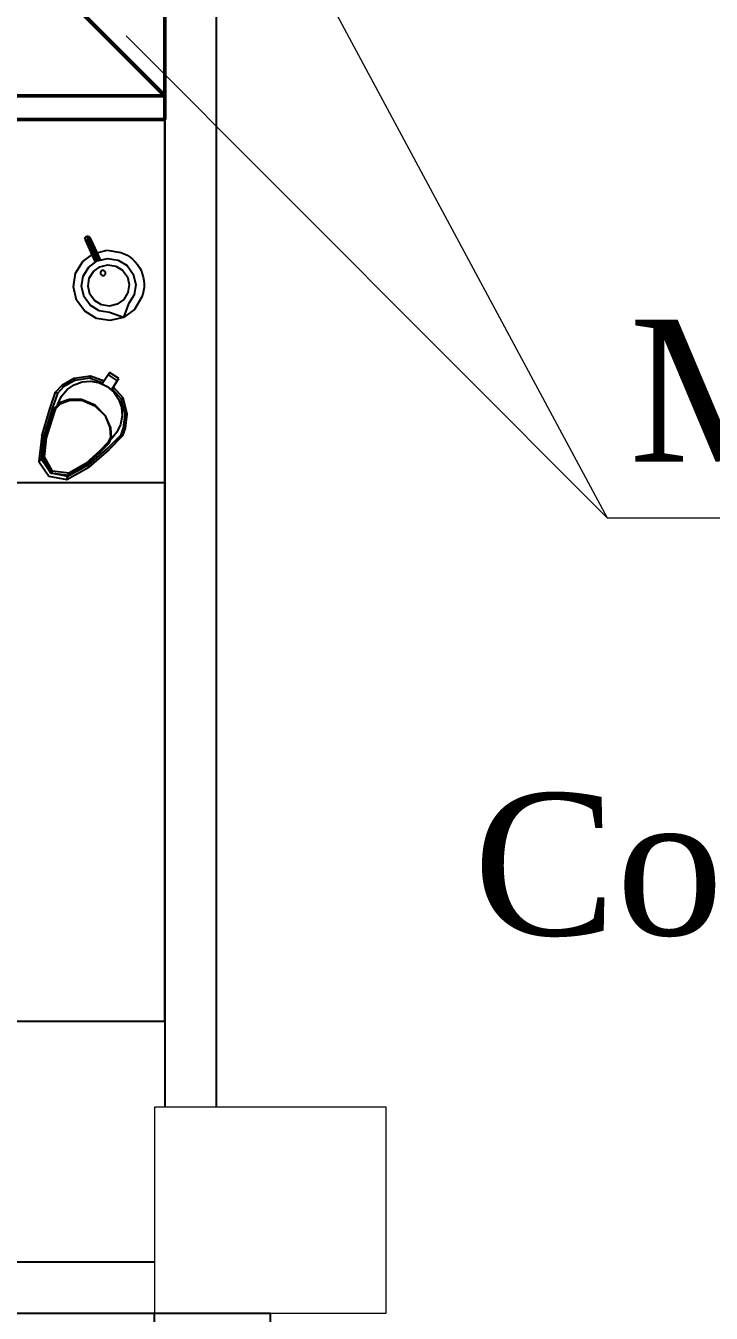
# Model space of a CAD drawing. Header units: inches. Extents: x 23 to 100097, y 11 to 104145.
# Drawn here: x 20862 to 22194, y 28106 to 30607 of the extents above; entities that cross this region are included whole.
import ezdxf

# ---------------------------------------------------------------- set-up
doc = ezdxf.new("R2010")
doc.units = ezdxf.units.IN
doc.header["$MEASUREMENT"] = 0
for name, color, linetype, lineweight in [('Cedvel', 7, 'Continuous', 0), ('Divar', 7, 'Continuous', 25), ('SL3', 10, 'Continuous', 20)]:
    doc.layers.add(name, color=color, linetype=linetype, lineweight=lineweight)
doc.layers.add('mebel', color=21, linetype='Continuous')
doc.layers.add('PƏNCƏRƏ', color=5, linetype='Continuous')
doc.styles.add('ilqar text 001', font='', dxfattribs={"height": 300})
doc.styles.get('ilqar text 001').set_extended_font_data('A3 Times AzLat')

# ---------------------------------------------------------------- blocks, each defined once
blk = doc.blocks.new('m_93')
for p, q in [((-193.383694, 0), (0.009966, 0)), ((0, -390.031933), (0, 0)), ((0, -152.831542), (0, 0)), ((0.009966, 0), (0.009966, -371.383983)), ((-52.708197, -96.860361), (0, -96.860361)), ((-22.621298, -100.612998), (-20.833206, -97.981047)), ((-20.463467, -98.503518), (-22.15879, -100.998926)), ((-20.463467, -98.503518), (-21.949792, -101.162886)), ((-21.915436, -101.191592), (-20.435167, -98.543262)), ((-20.192957, -98.885631), (-21.619916, -101.43857)), ((-20.833206, -97.981047), (-17.605663, -97.368264)), ((-17.403317, -97.922468), (-20.463467, -98.503518)), ((-17.364645, -98.137688), (-20.463467, -98.503518)), ((-20.435167, -98.543262), (-17.34941, -98.179006)), ((-20.435167, -98.543262), (-20.192957, -98.885631)), ((-17.218161, -98.534465), (-20.192957, -98.885631)), ((-17.605663, -97.368264), (-17.403317, -97.922468)), ((-17.605663, -97.368264), (-13.654685, -99.601268)), ((-13.657022, -100.039744), (-17.403317, -97.922468)), ((-14.226365, -99.911141), (-17.364645, -98.137688)), ((-17.34941, -98.179006), (-17.218161, -98.534465)), ((-17.34941, -98.179006), (-14.22422, -99.945116)), ((-14.205456, -100.236916), (-17.218161, -98.534465)), ((-22.621298, -100.612998), (-22.15879, -100.998926)), ((-22.122264, -105.209088), (-22.621298, -100.612998)), ((-22.15879, -100.998926), (-21.738291, -104.873442)), ((-21.949792, -101.162886), (-21.604491, -104.730272)), ((-21.915436, -101.191592), (-21.619916, -101.43857)), ((-21.571493, -104.744148), (-21.915436, -101.191592)), ((-21.619916, -101.43857), (-21.288276, -104.863381)), ((-11.590243, -102.334189), (-14.226365, -99.911141)), ((-14.22422, -99.945116), (-11.599016, -102.358007)), ((-11.674619, -102.563095), (-14.205456, -100.236916)), ((-13.654685, -99.601268), (-13.657022, -100.039744)), ((-13.657022, -100.039744), (-10.228515, -103.019046)), ((-10.038471, -102.743554), (-13.654685, -99.601268)), ((-10.145903, -104.082703), (-11.674619, -102.563095)), ((-11.599016, -102.358007), (-10.013271, -103.934478)), ((-9.997845, -103.917193), (-11.590243, -102.334189)), ((-10.228515, -103.019046), (-7.856632, -105.433106)), ((-9.732223, -104.98271), (-10.145903, -104.082703)), ((-10.0703, -103.877735), (-9.997845, -103.917193)), ((-7.536912, -105.28965), (-10.038471, -102.743554)), ((-10.013271, -103.934478), (-9.583974, -104.867959)), ((-22.122264, -105.209088), (-20.743943, -109.86464)), ((-21.685744, -105.356645), (-22.122264, -105.209088)), ((-21.572471, -104.830861), (-21.756053, -104.87802)), ((-21.756053, -104.87802), (-21.513486, -105.821871)), ((-21.724224, -105.001664), (-21.685744, -105.356645)), ((-20.3789, -109.770894), (-21.685744, -105.356645)), ((-21.604491, -104.730272), (-21.572471, -104.830861)), ((-21.604491, -104.730272), (-20.52598, -108.125972)), ((-20.497656, -108.125686), (-21.571493, -104.744148)), ((-21.513486, -105.821871), (-21.277142, -105.761027)), ((-20.52598, -108.125972), (-21.434188, -105.266404)), ((-21.149206, -106.163954), (-21.368552, -106.218362)), ((-21.368552, -106.218362), (-21.347857, -106.301474)), ((-21.347857, -106.301474), (-21.123243, -106.245804)), ((-21.347857, -106.301474), (-21.298242, -106.502151)), ((-21.298242, -106.502151), (-21.060348, -106.443262)), ((-21.298242, -106.502151), (-21.248436, -106.702733)), ((-21.227932, -106.785845), (-21.298242, -106.502151)), ((-21.288276, -104.863381), (-20.253134, -108.123135)), ((-21.277142, -105.761027), (-21.149206, -106.163954)), ((-9.855461, -106.744051), (-9.732223, -104.98271)), ((-9.583974, -104.867959), (-9.711719, -106.695008)), ((-9.596277, -104.725575), (-9.674216, -104.671883)), ((-8.590031, -105.907821), (-9.596277, -104.725575)), ((-7.924032, -107.310152), (-8.590031, -105.907821)), ((-7.856632, -105.433106), (-7.536912, -105.28965)), ((-7.856632, -105.433106), (-7.392574, -106.70743)), ((-7.536912, -105.28965), (-7.047463, -106.633687)), ((-21.248436, -106.702733), (-20.997644, -106.640625)), ((-21.248436, -106.702733), (-21.227932, -106.785845)), ((-21.227932, -106.785845), (-20.971871, -106.722355)), ((-20.971871, -106.722355), (-20.52598, -108.125972)), ((-20.52598, -108.125972), (-19.813466, -110.269928)), ((-19.787884, -110.260749), (-20.497656, -108.125686)), ((-20.253134, -108.123135), (-19.568944, -110.181451)), ((-12.570906, -110.666299), (-10.730076, -108.820605)), ((-10.730076, -108.820605), (-9.855461, -106.744051)), ((-9.711719, -106.695008), (-10.61914, -108.84912)), ((-7.643557, -108.837199), (-7.924032, -107.310152)), ((-7.392574, -106.70743), (-7.134176, -109.071874)), ((-7.047463, -106.633687), (-6.774998, -109.12745)), ((-20.743943, -109.86464), (-19.614649, -113.106441)), ((-19.30821, -112.844634), (-20.3789, -109.770894)), ((-19.813466, -110.269928), (-19.789267, -110.256839)), ((-18.894339, -111.176753), (-19.787884, -110.260749)), ((-19.568944, -110.181451), (-18.707609, -111.064458)), ((-19.273639, -110.787987), (-19.240618, -110.967469)), ((-19.240618, -110.967469), (-18.57462, -112.369919)), ((-18.707609, -111.064458), (-17.068363, -111.653518)), ((-12.528706, -110.763669), (-14.975977, -111.761141)), ((-14.930082, -111.627721), (-12.570906, -110.666299)), ((-10.61914, -108.84912), (-12.528706, -110.763669)), ((-8.288479, -111.847448), (-7.767964, -110.384774)), ((-7.134176, -109.071874), (-7.808399, -111.87284)), ((-7.767964, -110.384774), (-7.643557, -108.837199)), ((-6.774998, -109.12745), (-7.486129, -112.081551)), ((-7.134176, -109.071874), (-6.774998, -109.12745)), ((-19.614649, -113.106441), (-19.30821, -112.844634)), ((-19.614649, -113.106441), (-18.449021, -114.372754)), ((-18.202925, -114.045214), (-19.30821, -112.844634)), ((-17.194128, -111.787796), (-18.894339, -111.176753)), ((-18.57462, -112.369919), (-17.56835, -113.552141)), ((-14.975977, -111.761141), (-17.194128, -111.787796)), ((-17.068363, -111.653518), (-14.930082, -111.627721)), ((-10.351753, -114.131927), (-9.169722, -113.125586)), ((-9.465623, -113.7079), (-7.808399, -111.87284)), ((-7.486129, -112.081551), (-9.252548, -114.037394)), ((-9.169722, -113.125586), (-8.288479, -111.847448)), ((-7.808399, -111.87284), (-7.486129, -112.081551)), ((-18.449021, -114.372754), (-18.202925, -114.045214)), ((-18.449021, -114.372754), (-16.286326, -115.615725)), ((-16.152334, -115.223717), (-18.202925, -114.045214)), ((-17.56835, -113.552141), (-16.290617, -114.433598)), ((-16.290617, -114.433598), (-14.828134, -114.954209)), ((-16.286326, -115.615725), (-16.152334, -115.223717)), ((-16.286326, -115.615725), (-13.370896, -116.029095)), ((-13.388086, -115.61563), (-16.152334, -115.223717)), ((-14.828134, -114.954209), (-13.280869, -115.07852)), ((-13.388086, -115.61563), (-11.084581, -114.793157)), ((-13.370896, -116.029095), (-13.388086, -115.61563)), ((-13.370896, -116.029095), (-10.864067, -115.133977)), ((-13.280869, -115.07852), (-11.753917, -114.798045)), ((-11.753917, -114.798045), (-10.351753, -114.131927)), ((-11.224604, -114.576554), (-11.050582, -114.463877)), ((-10.166025, -116.212797), (-11.224604, -114.576554)), ((-10.166025, -116.212797), (-8.530069, -115.15429)), ((-8.265424, -115.563273), (-9.901357, -116.622066)), ((-9.588671, -113.518071), (-9.762502, -113.630366)), ((-8.530069, -115.15429), (-9.588671, -113.518071)), ((-9.588671, -113.518071), (-9.298635, -113.966107)), ((-8.794737, -114.745211), (-9.588671, -113.518071)), ((-8.530069, -115.15429), (-8.794737, -114.745211)), ((-8.626747, -115.004587), (-8.530069, -115.15429)), ((-8.530069, -115.15429), (-8.265424, -115.563273)), ((-9.901357, -116.622066), (-10.166025, -116.212797)), ((-12.284971, -126.354694), (-14.390826, -127.647567)), ((-9.844733, -125.966215), (-12.284971, -126.354694)), ((-7.441592, -126.541209), (-9.900975, -127.426767)), ((-7.441592, -126.541209), (-9.844733, -125.966215)), ((-6.513858, -128.985357), (-7.441592, -126.541209)), ((-5.441404, -127.992272), (-7.441592, -126.541209)), ((-15.841794, -129.648041), (-16.416788, -132.051658)), ((-14.390826, -127.647567), (-15.841794, -129.648041)), ((-13.398052, -128.720116), (-14.514065, -130.258989)), ((-12.608981, -129.572558), (-13.458991, -130.744528)), ((-11.778116, -127.725577), (-13.398052, -128.720116)), ((-11.37538, -128.815126), (-12.608981, -129.572558)), ((-9.900975, -127.426767), (-11.778116, -127.725577)), ((-9.945703, -128.587603), (-11.37538, -128.815126)), ((-8.537889, -128.924417), (-9.945703, -128.587603)), ((-7.366205, -129.774499), (-8.537889, -128.924417)), ((-5.519533, -130.605459), (-6.513858, -128.985357)), ((-4.148817, -130.098533), (-5.441404, -127.992272)), ((-14.514065, -130.258989), (-14.956451, -132.107913)), ((-13.458991, -130.744528), (-13.79571, -132.152641)), ((-6.608796, -131.008386), (-7.366205, -129.774499)), ((-6.38125, -132.438183), (-6.608796, -131.008386)), ((-5.2207, -132.48291), (-5.519533, -130.605459)), ((-16.416788, -132.051658), (-16.028309, -134.492278)), ((-14.956451, -132.107913), (-14.657617, -133.985257)), ((-14.657617, -133.985257), (-13.663268, -135.605466)), ((-13.79571, -132.152641), (-13.568163, -133.582425)), ((-13.568163, -133.582425), (-12.810946, -134.816313)), ((-11.54902, -134.304881), (-11.275578, -134.051561)), ((-11.275578, -134.051561), (-10.90293, -134.065914)), ((-10.90293, -134.065914), (-10.64961, -134.339547)), ((-7.568169, -135.018265), (-6.718159, -133.846283)), ((-6.718159, -133.846283), (-6.38125, -132.438183)), ((-5.662895, -134.331739), (-5.2207, -132.48291)), ((-16.028309, -134.492278), (-14.735556, -136.598432)), ((-14.735556, -136.598432), (-13.090635, -137.791896)), ((-14.334774, -140.496778), (-12.497854, -136.503422)), ((-14.109564, -140.348732), (-12.361908, -136.549508)), ((-13.663268, -135.605466), (-12.12461, -136.721682)), ((-12.810946, -134.816313), (-11.639071, -135.66631)), ((-11.639071, -135.66631), (-10.231257, -136.00322)), ((-11.563468, -134.677541), (-11.54902, -134.304881)), ((-11.310149, -134.951174), (-11.563468, -134.677541)), ((-10.9375, -134.965527), (-11.310149, -134.951174)), ((-10.664058, -134.712207), (-10.9375, -134.965527)), ((-10.64961, -134.339547), (-10.664058, -134.712207)), ((-10.231257, -136.00322), (-8.801747, -135.775685)), ((-8.801747, -135.775685), (-7.568169, -135.018265)), ((-8.398819, -136.865234), (-6.779099, -135.870599)), ((-6.779099, -135.870599), (-5.662895, -134.331739)), ((-13.966203, -139.69531), (-13.014651, -137.626564)), ((-13.84356, -140.59453), (-12.068153, -136.735153)), ((-13.483787, -140.636623), (-11.726761, -136.816895)), ((-13.24122, -140.450775), (-11.6045, -136.892473)), ((-12.195897, -138.178706), (-10.332227, -138.624608)), ((-12.12461, -136.721682), (-10.275984, -137.164056)), ((-10.332227, -138.624608), (-7.891989, -138.236129)), ((-10.275984, -137.164056), (-8.398819, -136.865234)), ((-14.109564, -140.348732), (-14.348626, -140.868652)), ((-14.348626, -140.868652), (-14.334774, -140.496778)), ((-14.348626, -140.868652), (-14.095497, -141.142094)), ((-14.334774, -140.496778), (-14.306641, -140.43554)), ((-14.306641, -140.43554), (-14.2375, -140.285158)), ((-13.84356, -140.59453), (-14.109564, -140.348732)), ((-14.095497, -141.142094), (-13.84356, -140.59453)), ((-14.095497, -141.142094), (-13.72304, -141.156637)), ((-13.483787, -140.636623), (-13.84356, -140.59453)), ((-13.72304, -141.156637), (-13.483787, -140.636623)), ((-13.72304, -141.156637), (-13.449598, -140.904104)), ((-13.449598, -140.904104), (-13.24122, -140.450775)), ((-13.384772, -140.763187), (-13.057423, -140.051174)), ((-12.958408, -139.835942), (-12.561131, -138.972366))]:
    blk.add_line(p, q)
blk.add_arc((-9.846656, -132.407312), 6.147831, 288.53864046, 22.05791889)
blk = doc.blocks.new('saaaaaaaaaaaaaaasss')
at = {"layer": 'Divar'}
for p, q in [((23419.86614, -92397.87708), (23419.86614, -96777.86209)), ((23519.86614, -92397.87708), (23519.86614, -96777.86209))]:
    blk.add_line(p, q, dxfattribs=at)
blk.add_lwpolyline([(23624.86614, -101677.41571), (23399.86614, -101677.41571), (23399.86614, -97177.86209), (23624.86614, -97177.86209)], close=True, dxfattribs=at)
at = {"layer": 'PƏNCƏRƏ', "color": 0}
for p, q in [((19724.86614, -97077.86209), (23399.86614, -97077.86209)), ((19724.86614, -97177.86209), (23399.86614, -97177.86209))]:
    blk.add_line(p, q, dxfattribs=at)
at = {"layer": 'SL3'}
blk.add_lwpolyline([(23399.86614, -97177.86209), (23849.86614, -97177.86209), (23849.86614, -96777.86209), (23399.86614, -96777.86209)], close=True, dxfattribs=at)
at = {"layer": 'mebel', "linetype": 'Continuous', "xscale": -10.80000000000291, "yscale": 10.80000000000291, "zscale": 10.80000000000291, "rotation": 180}
blk.add_blockref('m_93', (23419.86614, -96610.22195), dxfattribs=at)
blk = doc.blocks.new('sass')
at = {"color": 8, "lineweight": 50}
for p, q in [((245819.4, -74087.9), (246115.7, -74312.4)), ((246511.5, -74087.9), (246215.2, -74312.4)), ((246081.2, -74429), (245819.4, -74690.5)), ((246249.7, -74429), (246511.5, -74690.5))]:
    blk.add_line(p, q, dxfattribs=at)
for points in [[(245780.9, -74690.5), (246550, -74690.5), (246550, -74020.9), (245780.9, -74020.9)], [(245819.4, -74690.5), (246511.5, -74690.5), (246511.5, -74087.9), (245819.4, -74087.9)]]:
    blk.add_lwpolyline(points, close=True, dxfattribs=at)
at = {"lineweight": 5}
blk.add_lwpolyline([(246550, -74690.5), (246550, -74090.5)], dxfattribs=at)
at = {"color": 3, "lineweight": 70}
blk.add_circle((246165.5, -74390.5), 92.6, dxfattribs=at)

msp = doc.modelspace()

# ---------------------------------------------------------------- linework, layer by layer
at = {"lineweight": 5}
for p, q in [((20976.7, 31539.9), (21991.2, 29650.9)), ((21056.9, 30587.3), (21991.2, 29650.9)), ((21991.2, 29650.9), (27700.6, 29650.9))]:
    msp.add_line(p, q, dxfattribs=at)

# ---------------------------------------------------------------- block references
at = {"color": 5, "lineweight": 35, "xscale": 1.188000000103886, "yscale": 1.188000000103886, "zscale": 1.188000000103886, "rotation": 90.00179148732794}
msp.add_blockref('sass', (-67591.1, -261565.5), dxfattribs=at)
at = {"layer": 'Divar'}
msp.add_blockref('saaaaaaaaaaaaaaasss', (-2287.8, 125283.9), dxfattribs=at)

# ---------------------------------------------------------------- texts
at = {"layer": 'Cedvel', "color": 4, "insert": (24764.2, 28775.7), "char_height": 275.7918, "width": 6112.355, "attachment_point": 8, "style": 'ilqar text 001'}
msp.add_mtext('{\\fTimes New Roman|b0|i0|c238|p18;\\C256;Mətbəxcun sovurucu zont. Firmı Systemair. Model- 251-10/B Cookerh EVB,EHB steel  N=1.0kVt}', dxfattribs=at)

doc.saveas('drawing.dxf')
